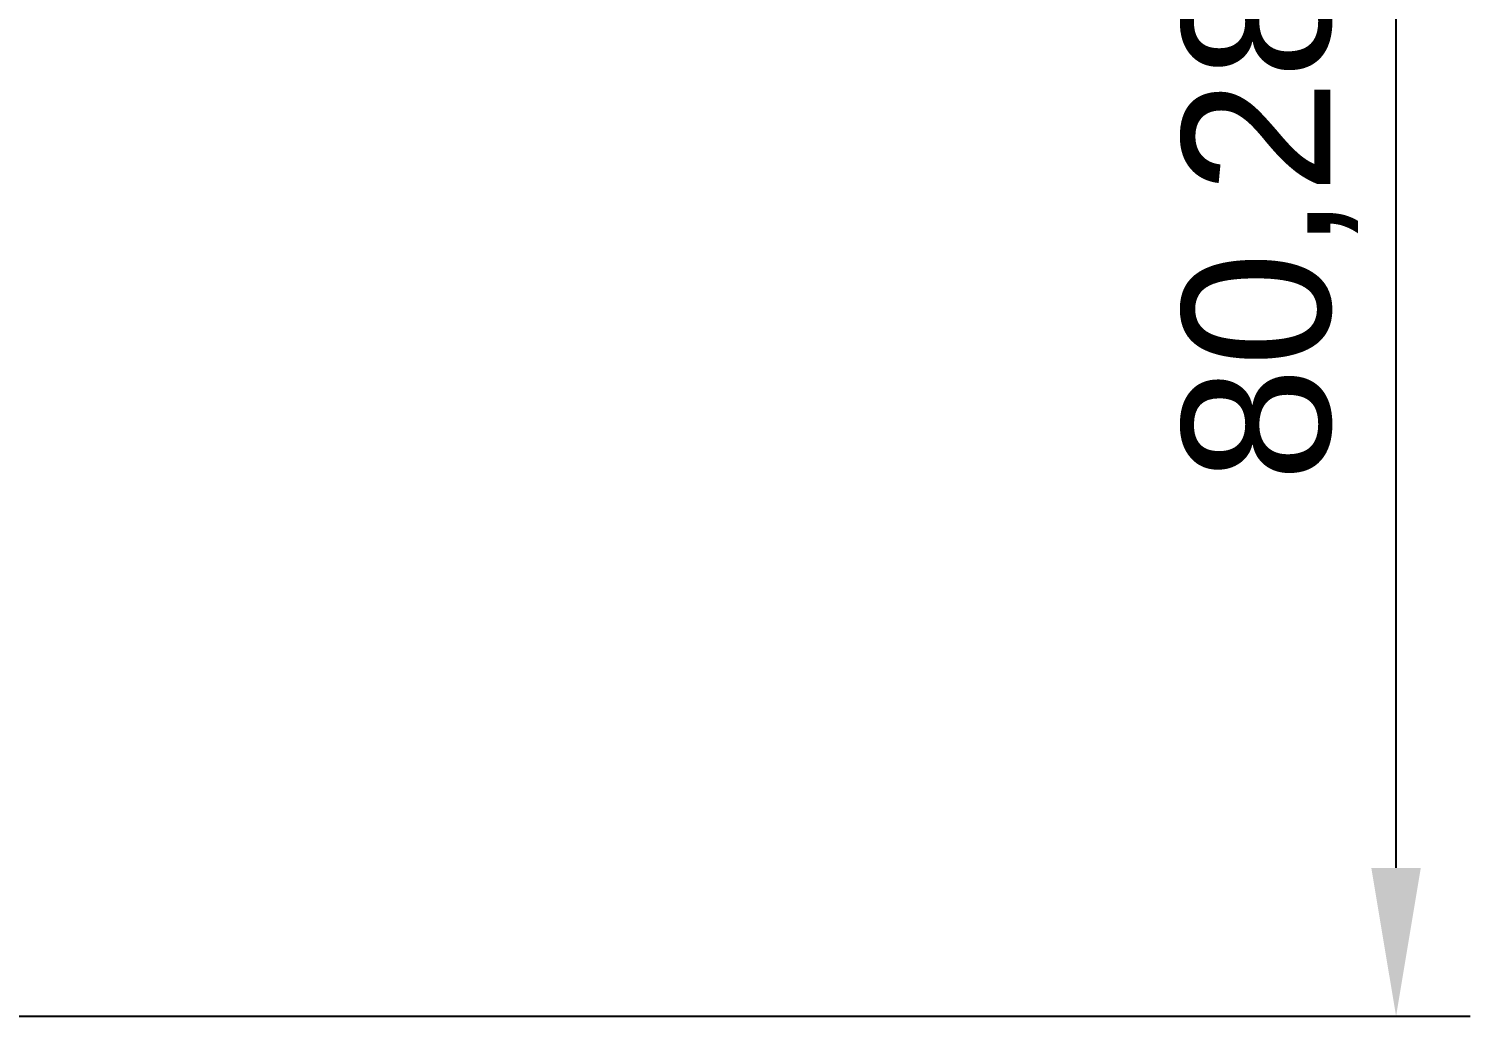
# Model space of a CAD drawing. Header units: millimetres. Extents: x 601 to 1195, y -13 to 407.
# Drawn here: x 1025.73 to 1050.04, y 276.47 to 293.12 of the extents above; entities that cross this region are included whole.
import ezdxf

# ---------------------------------------------------------------- set-up
doc = ezdxf.new("R2010")
doc.units = ezdxf.units.MM
doc.header["$LTSCALE"] = 0.1
doc.layers.add('DIM', color=3, linetype='Continuous')
doc.styles.get("Standard").update_dxf_attribs({"font": 'arial.ttf'})
doc.dimstyles.new('ISO-25', dxfattribs={"dimtxt": 2.5, "dimasz": 2.5, "dimexe": 1.25, "dimexo": 0.625, "dimtad": 1, "dimlfac": 3, "dimtxsty": 'Standard', "dimcen": 2.5, "dimadec": 0, "dimazin": 0, "dimtfac": 1, "dimtmove": 0, "dimatfit": 3, "dimfxl": 0, "dimarcsym": 0})

# ---------------------------------------------------------------- blocks, each defined once
blk = doc.blocks.new('*D8')
at = {"layer": 'Defpoints', "color": 0}
for p in [(955.269, 316.331), (1025.798, 312.827), (955.269, 276.468)]:
    blk.add_point(p, dxfattribs=at)
at = {"layer": 'DIM', "color": 0, "lineweight": -2}
for p, q in [((955.269, 277.093), (955.269, 317.581)), ((1025.798, 313.452), (1025.798, 317.581)), ((1023.298, 316.331), (957.769, 316.331))]:
    blk.add_line(p, q, dxfattribs=at)
at = {"layer": 'DIM', "color": 0}
for points in [[(957.769, 316.748), (957.769, 315.914), (955.269, 316.331)], [(1023.298, 316.748), (1023.298, 315.914), (1025.798, 316.331)]]:
    blk.add_solid(points, dxfattribs=at)
at = {"layer": 'DIM', "color": 0, "insert": (990.533, 318.458), "char_height": 2.5, "attachment_point": 5}
blk.add_mtext('211,59', dxfattribs=at)
blk = doc.blocks.new('*D9')
at = {"layer": 'Defpoints', "color": 0}
for p in [(1030.798, 303.227), (1048.792, 303.227), (955.269, 276.468)]:
    blk.add_point(p, dxfattribs=at)
at = {"layer": 'DIM', "color": 0, "lineweight": -2}
for p, q in [((1031.423, 303.227), (1050.042, 303.227)), ((1048.792, 278.968), (1048.792, 300.727)), ((955.894, 276.468), (1050.042, 276.468))]:
    blk.add_line(p, q, dxfattribs=at)
at = {"layer": 'DIM', "color": 0}
for points in [[(1048.375, 300.727), (1049.209, 300.727), (1048.792, 303.227)], [(1048.375, 278.968), (1049.209, 278.968), (1048.792, 276.468)]]:
    blk.add_solid(points, dxfattribs=at)
at = {"layer": 'DIM', "color": 0, "insert": (1046.665, 289.848), "char_height": 2.5, "attachment_point": 5, "rotation": 90}
blk.add_mtext('80,28', dxfattribs=at)

msp = doc.modelspace()

# ---------------------------------------------------------------- dimensions: what is measured, and where the dimension line sits
at = {"layer": 'DIM'}
dim = msp.add_linear_dim(base=(955.2688, 316.331), p1=(1025.7981, 312.8271), p2=(955.2688, 276.4681), dimstyle='ISO-25', dxfattribs=at)
dim.commit()
dim.dimension.update_dxf_attribs({"geometry": '*D8', "text_midpoint": (990.5334, 318.4584)})
dim = msp.add_linear_dim(base=(1048.7919, 303.2271), p1=(955.2688, 276.4681), p2=(1030.7981, 303.2271), angle=90, dimstyle='ISO-25', dxfattribs=at)
dim.commit()
dim.dimension.update_dxf_attribs({"geometry": '*D9', "text_midpoint": (1046.6646, 289.8476)})

doc.saveas('drawing.dxf')
